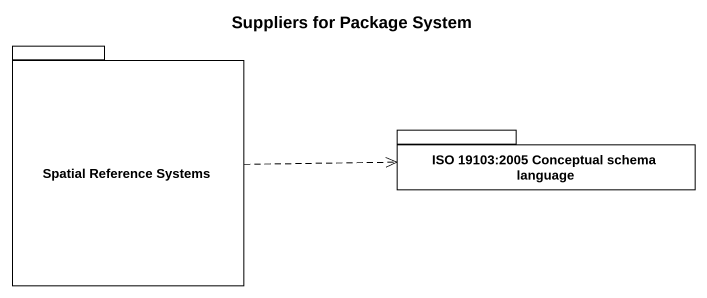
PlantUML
@startuml
title Suppliers for Package System
package "Spatial Reference Systems" as Spatial_Reference_Systems {
}
package "ISO 19103:2005 Conceptual schema language" as ISO_19103_2005_Conceptual {
}
Spatial_Reference_Systems .right.> ISO_19103_2005_Conceptual
@enduml
